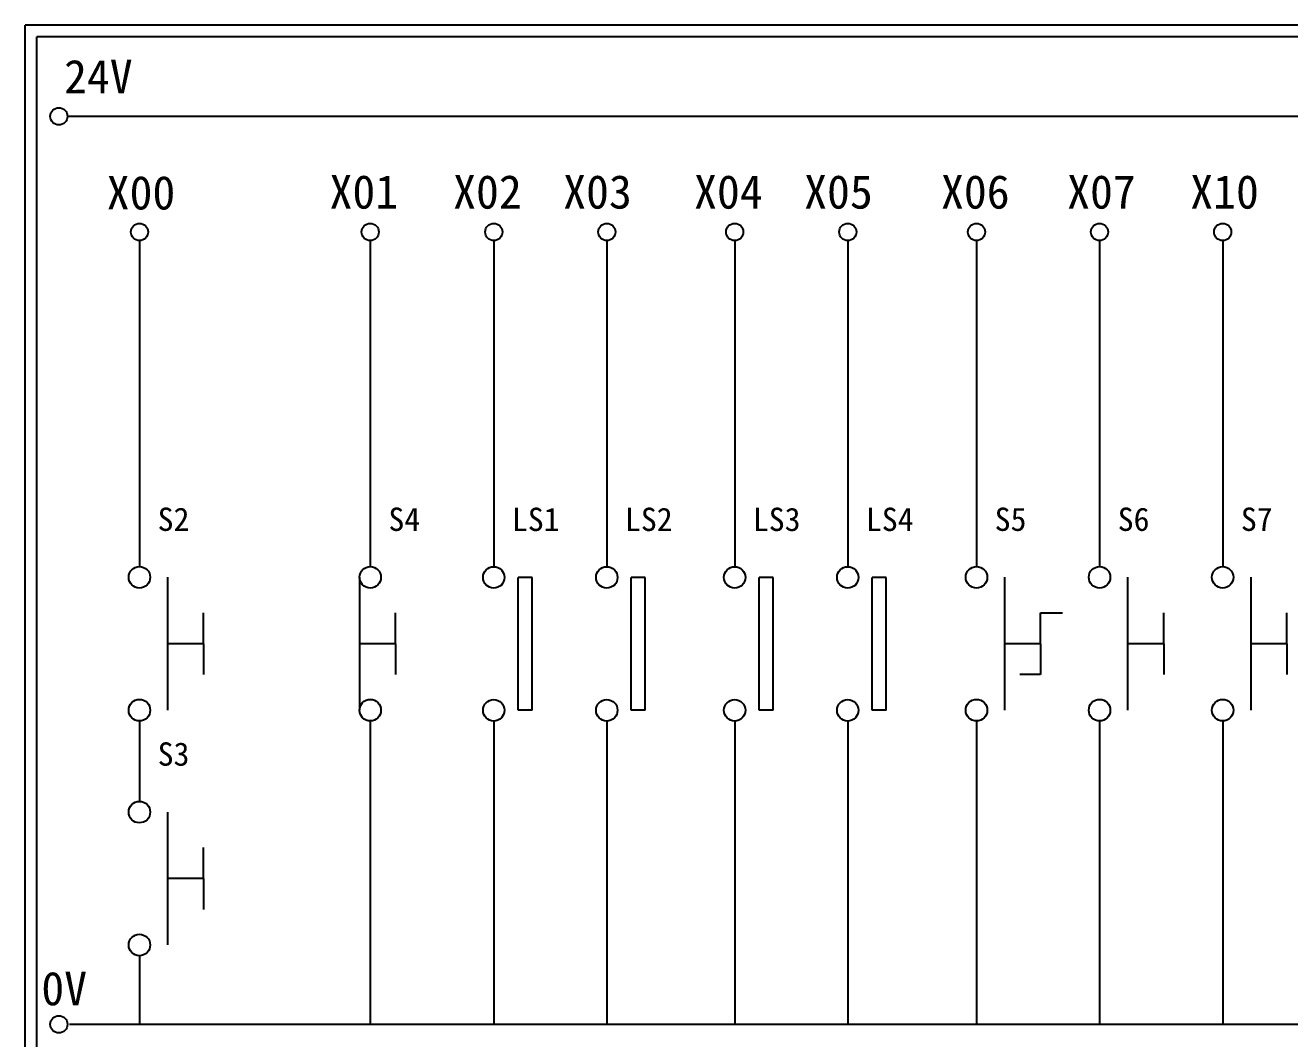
# Model space of a CAD drawing. Extents: x 325 to 612, y 3 to 207.
# Drawn here: x 325.3 to 460.8, y 98.4 to 207 of the extents above; entities that cross this region are included whole.
import ezdxf

# ---------------------------------------------------------------- set-up
doc = ezdxf.new("R2010")
doc.units = 0
doc.layers.get('0').update_dxf_attribs({"linetype": 'CONTINUOUS'})
doc.layers.add('圖框層', color=7, linetype='CONTINUOUS')
doc.layers.add('標尺寸層', color=3, linetype='CONTINUOUS')
doc.styles.add('STSL', font='kaiu.ttf')

msp = doc.modelspace()

# ---------------------------------------------------------------- linework, layer by layer
for p, q in [((379.61, 147.83), (378.11, 147.83)), ((391.72, 147.83), (390.22, 147.83)), ((405.42, 147.83), (403.92, 147.83)), ((417.53, 147.83), (416.03, 147.83)), ((344.42, 140.73), (344.42, 144.04)), ((364.98, 140.73), (364.98, 144.04)), ((434.08, 140.73), (434.08, 144.04)), ((344.42, 140.73), (344.42, 137.42)), ((364.98, 140.73), (364.98, 137.42)), ((434.08, 140.73), (434.08, 137.42)), ((379.61, 133.6), (378.11, 133.6)), ((391.72, 133.6), (390.22, 133.6)), ((405.42, 133.6), (403.92, 133.6)), ((417.53, 133.6), (416.03, 133.6)), ((344.42, 115.58), (344.42, 118.89)), ((344.42, 115.58), (344.42, 112.27))]:
    msp.add_line(p, q)
at = {"color": 7}
for p, q in [((447.26, 140.73), (447.26, 144.04)), ((460.45, 140.73), (460.45, 144.04)), ((447.26, 140.73), (447.26, 137.42)), ((460.45, 140.73), (460.45, 137.42))]:
    msp.add_line(p, q, dxfattribs=at)
at = {"layer": '圖框層', "color": 7}
for p, q in [((612.32, 206.97), (325.32, 206.97)), ((325.32, 3), (325.32, 206.97)), ((611.07, 205.72), (326.57, 205.72)), ((326.57, 4.25), (326.57, 205.72))]:
    msp.add_line(p, q, dxfattribs=at)
at = {"layer": '標尺寸層', "color": 7}
for p, q in [((329.84, 197.22), (607.44, 197.22)), ((337.55, 183.91), (337.55, 148.99)), ((362.27, 183.91), (362.27, 148.99)), ((375.5, 183.91), (375.5, 148.99)), ((387.61, 183.91), (387.61, 148.99)), ((401.31, 183.91), (401.31, 148.99)), ((413.42, 183.91), (413.42, 148.99)), ((427.21, 183.91), (427.21, 148.99)), ((440.39, 183.91), (440.39, 148.99)), ((453.58, 183.91), (453.58, 148.99)), ((340.55, 147.84), (340.55, 133.61)), ((361.12, 147.84), (361.12, 133.61)), ((378.11, 133.6), (378.11, 147.83)), ((379.61, 133.6), (379.61, 147.83)), ((390.22, 133.6), (390.22, 147.83)), ((391.72, 133.6), (391.72, 147.83)), ((403.92, 133.6), (403.92, 147.83)), ((405.42, 133.6), (405.42, 147.83)), ((416.03, 133.6), (416.03, 147.83)), ((417.53, 133.6), (417.53, 147.83)), ((430.21, 147.84), (430.21, 133.61)), ((443.39, 147.84), (443.39, 133.61)), ((456.58, 147.84), (456.58, 133.61)), ((434.08, 144.04), (436.42, 144.04)), ((344.42, 140.73), (340.55, 140.73)), ((364.98, 140.73), (361.12, 140.73)), ((434.08, 140.73), (430.21, 140.73)), ((447.26, 140.73), (443.39, 140.73)), ((460.45, 140.73), (456.58, 140.73)), ((434.08, 137.42), (431.84, 137.42)), ((362.27, 132.46), (362.27, 99.96)), ((375.5, 132.46), (375.5, 99.96)), ((375.5, 132.45), (375.5, 99.96)), ((387.61, 132.46), (387.61, 99.96)), ((387.61, 132.45), (387.61, 99.96)), ((401.31, 132.46), (401.31, 99.96)), ((401.31, 132.45), (401.31, 99.96)), ((413.42, 132.46), (413.42, 99.96)), ((413.42, 132.45), (413.42, 99.96)), ((427.21, 132.46), (427.21, 99.96)), ((440.39, 132.46), (440.39, 99.96)), ((453.58, 132.46), (453.58, 99.96)), ((340.55, 122.69), (340.55, 108.46)), ((344.42, 115.58), (340.55, 115.58)), ((330.05, 99.96), (607.92, 99.96))]:
    msp.add_line(p, q, dxfattribs=at)
at = {"layer": '標尺寸層'}
for p, q in [((337.55, 132.46), (337.55, 123.84)), ((337.55, 107.31), (337.55, 99.96))]:
    msp.add_line(p, q, dxfattribs=at)
at = {"layer": '標尺寸層', "color": 7}
for centre, radius in [((328.92, 197.22), 0.92), ((337.55, 184.83), 0.92), ((362.27, 184.83), 0.92), ((375.5, 184.83), 0.92), ((387.61, 184.83), 0.92), ((401.31, 184.83), 0.92), ((413.42, 184.83), 0.92), ((427.21, 184.83), 0.92), ((440.39, 184.83), 0.92), ((453.58, 184.83), 0.92), ((337.55, 147.84), 1.15), ((362.27, 147.84), 1.15), ((375.5, 147.83), 1.15), ((387.61, 147.83), 1.15), ((401.31, 147.83), 1.15), ((413.42, 147.83), 1.15), ((427.21, 147.84), 1.15), ((440.39, 147.84), 1.15), ((453.58, 147.84), 1.15), ((337.55, 133.61), 1.15), ((362.27, 133.61), 1.15), ((375.5, 133.6), 1.15), ((387.61, 133.6), 1.15), ((401.31, 133.6), 1.15), ((413.42, 133.6), 1.15), ((427.21, 133.61), 1.15), ((440.39, 133.61), 1.15), ((453.58, 133.61), 1.15), ((337.55, 122.69), 1.15), ((337.55, 108.46), 1.15), ((328.92, 99.96), 0.92)]:
    msp.add_circle(centre, radius, dxfattribs=at)

# ---------------------------------------------------------------- texts
at = {"layer": '圖框層', "color": 4, "style": 'STSL'}
for s, height, p in [('24V', 3.6, (329.47, 199.68)), ('X00', 3.6, (334.04, 187.24)), ('X01', 3.6, (357.91, 187.33)), ('X02', 3.6, (371.15, 187.33)), ('X03', 3.6, (382.94, 187.33)), ('X04', 3.6, (396.96, 187.33)), ('X05', 3.6, (408.75, 187.33)), ('X06', 3.6, (423.41, 187.33)), ('X07', 3.6, (436.92, 187.33)), ('X10', 3.6, (450.11, 187.33)), ('S2', 2.5, (339.5, 152.81)), ('S4', 2.5, (364.22, 152.81)), ('LS1', 2.5, (377.45, 152.8)), ('LS2', 2.5, (389.56, 152.8)), ('LS3', 2.5, (403.26, 152.8)), ('LS4', 2.5, (415.37, 152.8)), ('S5', 2.5, (429.16, 152.81)), ('S6', 2.5, (442.34, 152.81)), ('S7', 2.5, (455.53, 152.81)), ('S3', 2.5, (339.5, 127.66)), ('0V', 3.6, (327.04, 102))]:
    msp.add_text(s, height=height, dxfattribs=at).set_placement(p)

doc.saveas('drawing.dxf')
